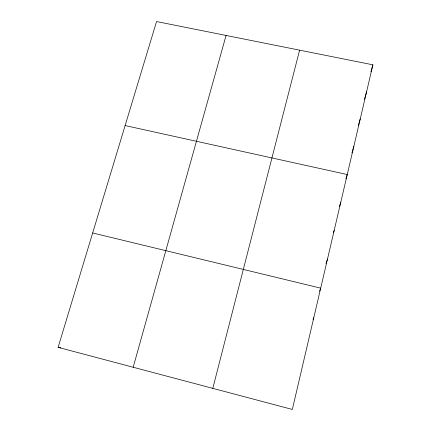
<?xml version="1.0" encoding="UTF-8"?>
<svg xmlns="http://www.w3.org/2000/svg" width="431" height="431" viewBox="0 0 431 431"><rect width="100%" height="100%" fill="white"/><g stroke="black" fill="none" stroke-linecap="round" stroke-linejoin="round"><path stroke-width="0.65" d="M372.89 64.817L292.347 409.45L58.11 347.343L156.545 21.55L372.89 64.817L370.951 71.794M212.795 388.358L299.604 50.158M133.184 367.25L226.076 35.455M364.475 99.259L366.636 91.593M358.43 125.227L360.273 118.8M351.922 152.897L353.813 146.448M345.969 178.8L347.246 174.544L125.119 125.561M339.456 206.487L340.77 202.263M333.416 232.805L334.187 230.429M325.965 263.492L327.495 259.053M319.533 291.221L320.696 288.145L92.67 232.961M313.019 319.452L313.784 317.717M58.11 347.343L60.76 347.795"/></g></svg>
